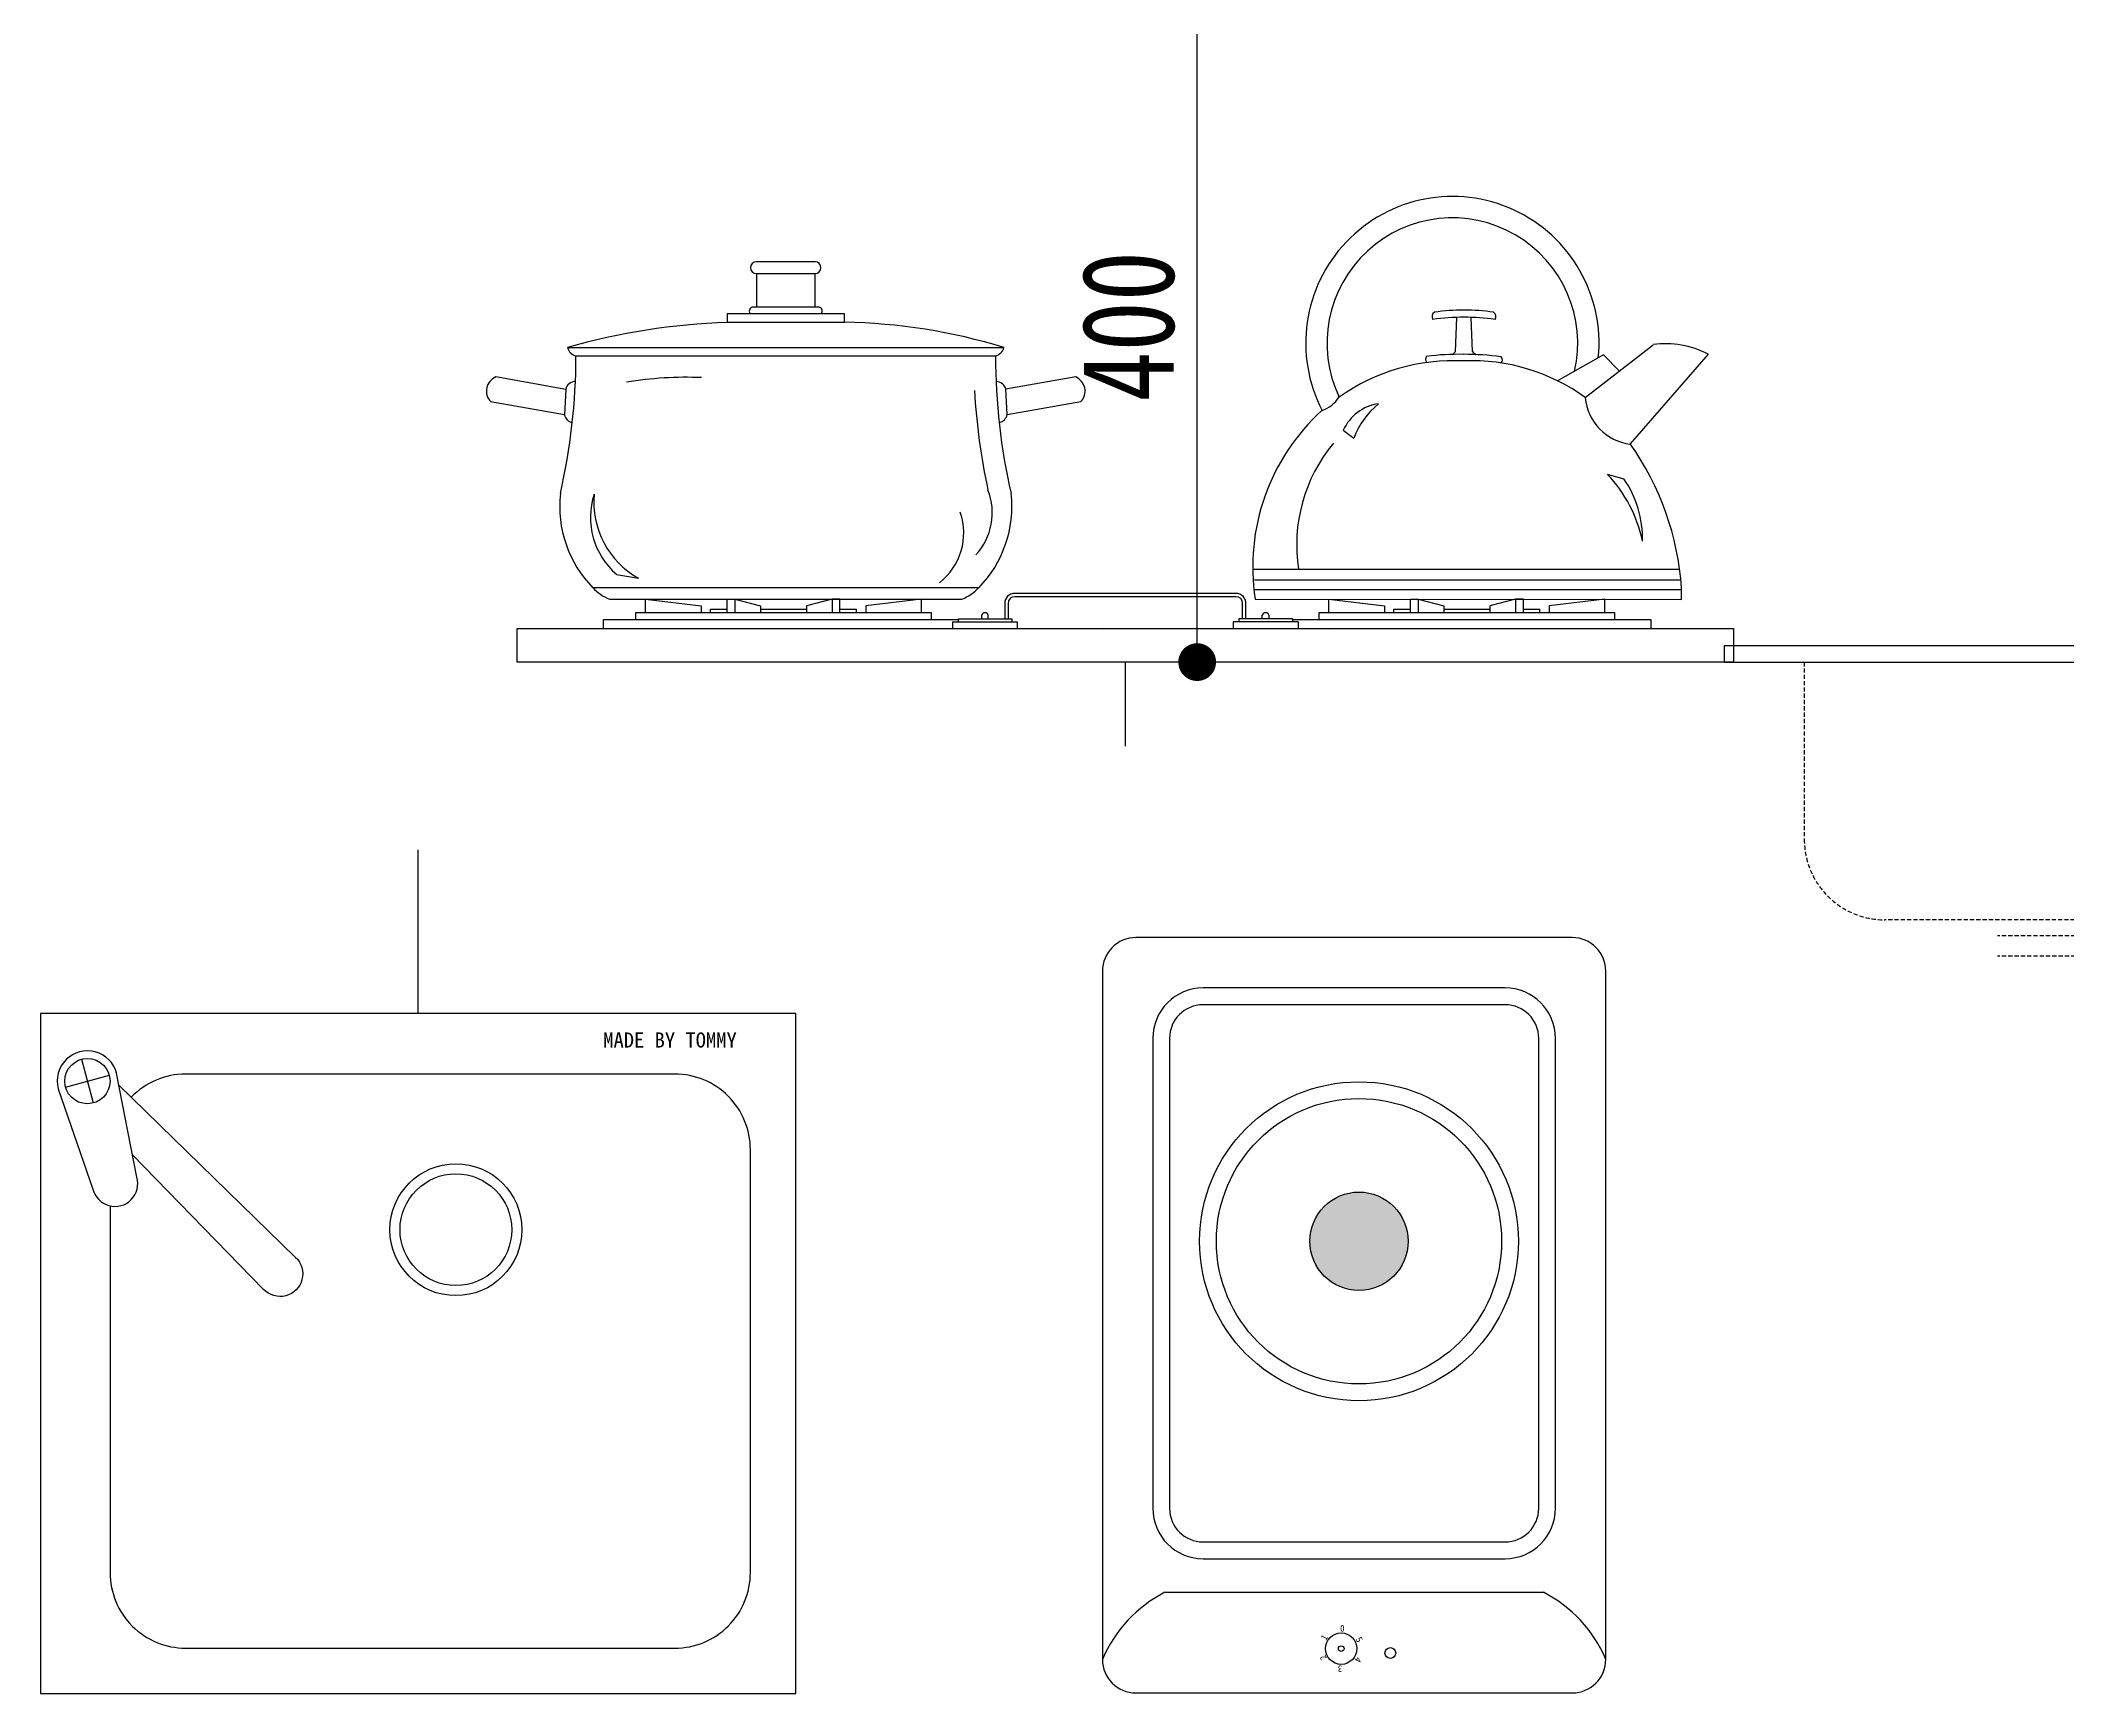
# Model space of a CAD drawing. Header units: millimetres. Extents: x 351279 to 387190, y -1289537 to -1277077.
# Drawn here: x 362128 to 363336, y -1279578 to -1278593 of the extents above; entities that cross this region are included whole.
import ezdxf

# ---------------------------------------------------------------- set-up
doc = ezdxf.new("R2010")
doc.units = ezdxf.units.MM
doc.header["$LTSCALE"] = 20
doc.linetypes.add('HIDDEN2', pattern=[0.1875, 0.125, -0.0625])
doc.layers.get('Defpoints').update_dxf_attribs({"color": 250})
doc.styles.get("Standard").update_dxf_attribs({"font": 'SimSun.ttf', "height": 85})
doc.styles.add('标注', font='SimSun.ttf', dxfattribs={"width": 0.8, "height": 55})
doc.styles.add('黑字', font='simfang.ttf', dxfattribs={"height": 90})
doc.dimstyles.new('偏移250', dxfattribs={"dimscale": 0.3, "dimtxt": 280, "dimasz": 75, "dimexe": 70, "dimexo": 250, "dimgap": 45, "dimtad": 1, "dimdec": 0, "dimdsep": 46, "dimtxsty": '标注', "dimblk": 'DOT', "dimcen": 2.5, "dimdle": 100, "dimclrd": 8, "dimclre": 8, "dimclrt": 8, "dimadec": 0, "dimazin": 0, "dimtfac": 1, "dimtdec": 0, "dimtmove": 2, "dimatfit": 3, "dimfxl": 1, "dimtolj": 1, "dimtzin": 0, "dimarcsym": 0})

# ---------------------------------------------------------------- blocks, each defined once
blk = doc.blocks.new('fhgfdjhf')
at = {"color": 8}
for p, q in [((38593.6, 24531.4), (38558.6, 24531.4)), ((38558.6, 24524.4), (38593.6, 24524.4)), ((38558.6, 24524.4), (38558.6, 24504.4)), ((38593.6, 24504.4), (38593.6, 24524.4)), ((38611.1, 24500.4), (38541.1, 24500.4)), ((38541.1, 24500.4), (38541.1, 24495.4)), ((38596.1, 24504.4), (38556.1, 24504.4)), ((38611.1, 24495.4), (38611.1, 24500.4)), ((38975.2, 24478), (38976, 24498.3)), ((38985.3, 24478), (38984.5, 24498.3)), ((38541.1, 24495.4), (38611.1, 24495.4)), ((38446.1, 24480.4), (38706.1, 24480.4)), ((38451.1, 24475.4), (38701.1, 24475.4)), ((39063.4, 24476), (39036, 24460.5)), ((39052.6, 24450.5), (39093.1, 24482)), ((39072.9, 24466.2), (39063.4, 24476)), ((39125.8, 24476.3), (39079.4, 24422.9)), ((38445, 24455.4), (38403.3, 24462.8)), ((38748.9, 24462.8), (38707.3, 24455.5)), ((38445, 24455.4), (38444.2, 24440.4)), ((38708, 24440.4), (38707.3, 24455.5)), ((38400.2, 24448.1), (38444.2, 24440.4)), ((38708, 24440.4), (38752, 24448.1)), ((38908.4, 24431.1), (38914.7, 24426.4)), ((39075.7, 24402), (39065.8, 24404.7)), ((38475.3, 24345.1), (38488.3, 24342.9)), ((39108.8, 24348.2), (38854.5, 24348.2)), ((39109.6, 24341.7), (38855.5, 24341.7)), ((38461.1, 24337.3), (38691.1, 24337.3)), ((38471.1, 24330.4), (38681.1, 24330.4)), ((38492.5, 24330.4), (38525.7, 24326.4)), ((38492.5, 24322.4), (38492.5, 24330.4)), ((38541.1, 24330.4), (38545.7, 24330.4)), ((38541.1, 24322.4), (38541.1, 24330.4)), ((38545.7, 24330.4), (38561.1, 24326.4)), ((38545.7, 24330.4), (38545.7, 24322.4)), ((38603.8, 24330.4), (38588.4, 24326.4)), ((38608.4, 24330.4), (38603.8, 24330.4)), ((38603.8, 24330.4), (38603.8, 24322.4)), ((38608.4, 24322.4), (38608.4, 24330.4)), ((38657, 24330.4), (38623.8, 24326.4)), ((38657, 24322.4), (38657, 24330.4)), ((38844.4, 24333.9), (38712.6, 24333.9)), ((38844.4, 24331.9), (38712.6, 24331.9)), ((39110, 24336), (38855.3, 24336)), ((38855.9, 24330.5), (39110, 24330.3)), ((38899.8, 24330.4), (38933, 24326.4)), ((38899.8, 24322.4), (38899.8, 24330.4)), ((38948.4, 24330.4), (38953, 24330.4)), ((38948.4, 24322.4), (38948.4, 24330.4)), ((38953, 24330.4), (38968.4, 24326.4)), ((38953, 24330.4), (38953, 24322.4)), ((39011.1, 24330.4), (38995.7, 24326.4)), ((39015.7, 24330.4), (39011.1, 24330.4)), ((39011.1, 24330.4), (39011.1, 24322.4)), ((39015.7, 24322.4), (39015.7, 24330.4)), ((39064.3, 24330.4), (39031.1, 24326.4)), ((39064.3, 24322.4), (39064.3, 24330.4)), ((39110, 24330.3), (39110, 24336.9)), ((38467.4, 24318.4), (38678.8, 24318.4)), ((38467.4, 24312.9), (38467.4, 24318.4)), ((38486.8, 24322.4), (38662.8, 24322.4)), ((38486.8, 24318.4), (38486.8, 24322.4)), ((38525.7, 24326.4), (38525.7, 24322.4)), ((38531.3, 24324.4), (38541.1, 24324.4)), ((38531.3, 24322.4), (38531.3, 24324.4)), ((38561.1, 24326.4), (38561.1, 24322.4)), ((38561.1, 24324.4), (38588.4, 24324.4)), ((38588.4, 24326.4), (38588.4, 24322.4)), ((38608.4, 24324.4), (38618.2, 24324.4)), ((38618.2, 24322.4), (38618.2, 24324.4)), ((38623.8, 24326.4), (38623.8, 24322.4)), ((38662.8, 24322.4), (38662.8, 24318.4)), ((38675.5, 24317), (38675.5, 24312.9)), ((38675.5, 24317), (38714.1, 24317)), ((38678.8, 24318.7), (38678.8, 24317)), ((38678.8, 24318.7), (38710.8, 24318.7)), ((38692.8, 24320.8), (38692.8, 24318.7)), ((38696.8, 24318.7), (38696.8, 24320.8)), ((38706.6, 24327.9), (38706.6, 24318.7)), ((38708.6, 24327.9), (38708.6, 24318.7)), ((38710.8, 24318.7), (38710.8, 24317)), ((38714.1, 24317), (38714.1, 24312.9)), ((38842.8, 24317), (38842.8, 24312.9)), ((38881.5, 24317), (38842.8, 24317)), ((38846.1, 24318.7), (38846.1, 24317)), ((38878.1, 24318.7), (38846.1, 24318.7)), ((38848.4, 24318.7), (38848.4, 24327.9)), ((38850.4, 24318.7), (38850.4, 24327.9)), ((38860.1, 24318.7), (38860.1, 24320.8)), ((38864.1, 24320.8), (38864.1, 24318.7)), ((38878.1, 24318.7), (38878.1, 24317)), ((38878.1, 24318.4), (39091.6, 24318.4)), ((38881.5, 24317), (38881.5, 24312.9)), ((38894.1, 24322.4), (39070.1, 24322.4)), ((38894.1, 24318.4), (38894.1, 24322.4)), ((38933, 24326.4), (38933, 24322.4)), ((38938.6, 24322.4), (38938.6, 24324.4)), ((38938.6, 24324.4), (38948.4, 24324.4)), ((38968.4, 24326.4), (38968.4, 24322.4)), ((38968.4, 24324.4), (38995.7, 24324.4)), ((38995.7, 24326.4), (38995.7, 24322.4)), ((39015.7, 24324.4), (39025.6, 24324.4)), ((39025.6, 24322.4), (39025.6, 24324.4)), ((39031.1, 24326.4), (39031.1, 24322.4)), ((39070.1, 24322.4), (39070.1, 24318.4)), ((39091.6, 24318.4), (39091.6, 24312.9)), ((38416, 24312.9), (39141, 24312.9)), ((38416, 24292.9), (38416, 24312.9)), ((38496.1, 24312.5), (38496.4, 24312.9)), ((38630.8, 24312.5), (38631.1, 24312.9)), ((38765.5, 24312.5), (38765.8, 24312.9)), ((38900.2, 24312.5), (38900.5, 24312.9)), ((39034.9, 24312.5), (39035.2, 24312.9)), ((39141, 24312.9), (39141, 24292.9)), ((39141, 24292.9), (38416, 24292.9))]:
    blk.add_line(p, q, dxfattribs=at)
for centre, radius, start, end in [((38973.4, 24482.9), 87.4, 354.3278, 207.3034), ((38973.4, 24482.9), 74.7, 347.1322, 205.4012), ((38558.6, 24527.9), 3.5, 90.4045, 269.5955), ((38593.6, 24527.9), 3.5, 270.4045, 89.5955), ((38556.7, 24502.1), 2.33, 105.0001, 228.9057), ((38595.5, 24502.1), 2.33, 311.0943, 74.9999), ((38964.5, 24498.7), 3.25, 122.5409, 210.2474), ((38980.3, 24367.5), 130.9, 81.8218, 98.1782), ((38980.3, 24371.7), 130.9, 82.2899, 97.7101), ((38996.1, 24498.7), 3.25, 329.7526, 57.4591), ((38555.3, 24097), 398.6, 92.0431, 105.9022), ((38606, 24154.7), 340.7, 72.913, 89.1418), ((38078.2, 24476.1), 372.9, 347.1737, 359.884), ((38452.6, 24481.8), 6.63, 192.7861, 257.2139), ((38699.6, 24481.8), 6.63, 282.7861, 347.2139), ((39074, 24476.1), 372.9, 180.116, 192.8263), ((38959.9, 24473.3), 2.6, 135.6238, 224.3762), ((38977, 24327.8), 148.5, 88.7569, 97.352), ((38965, 24487.5), 14, 306.409, 317.041), ((38980.4, 24318.7), 157.6, 81.9341, 90.0408), ((38995.6, 24487.5), 14, 222.959, 234.6121), ((39000.6, 24472.9), 2.6, 315.6238, 44.3762), ((39100.7, 24429), 53.6, 62.1163, 98.1877), ((38406.8, 24454.4), 9.09, 112.6059, 223.9604), ((38517.1, 24237.3), 225.3, 87.7383, 99.1519), ((38745.4, 24454.4), 9.09, 316.0396, 67.3941), ((38974.2, 24354.1), 118.4, 87.047, 125.2072), ((38984.8, 24357), 115.5, 54.0465, 92.2562), ((38450.7, 24454.3), 5.79, 89.3182, 169.2444), ((39070.1, 24476.1), 382.1, 183.2119, 192.2003), ((38701.5, 24454.1), 5.96, 13.1325, 90.0719), ((38889.3, 24461.4), 19.6, 289.0706, 327.616), ((39083, 24453.1), 30.5, 185.0659, 263.241), ((38450.1, 24441.7), 6.13, 192.7152, 258.3878), ((38702.1, 24441.7), 6.13, 281.6122, 347.2848), ((38980.6, 24349.5), 126.2, 132.2836, 188.6682), ((38933.4, 24419.7), 27.5, 98.6367, 155.4116), ((38959.6, 24409.8), 47.8, 129.3388, 159.7585), ((38975.2, 24362.8), 94.6, 140.254, 188.8669), ((38941.8, 24325.5), 168.6, 3.8829, 35.3058), ((39006.8, 24348.4), 81.6, 11.7692, 43.6525), ((39025, 24366.8), 61.7, 358.3682, 34.8274), ((38510.7, 24385.7), 69.3, 173.7024, 224.3316), ((38504.8, 24379.2), 45.1, 162.1697, 229.2301), ((38514, 24388.5), 52.3, 175.046, 240.5533), ((38662.4, 24381.9), 36.8, 317.1977, 21.5355), ((38641.6, 24385.7), 69.3, 315.6684, 6.2976), ((38644.8, 24369.8), 37.4, 307.7462, 19.3745), ((38481.7, 24356.3), 28, 222.5424, 247.6713), ((38670.5, 24356.3), 28, 292.3287, 317.4576), ((38712.6, 24327.9), 6, 90, 180), ((38712.6, 24327.9), 4, 90, 180), ((38844.4, 24327.9), 6, 0, 90), ((38844.4, 24327.9), 4, 0, 90), ((38694.8, 24320.3), 2.07, 15.0219, 164.9781), ((38862.1, 24320.3), 2.07, 15.0219, 164.9781)]:
    blk.add_arc(centre, radius, start, end, dxfattribs=at)
blk = doc.blocks.new('dswreerw')
blk.add_hatch(color=8).paths.add_polyline_path([(50980.4, 23947.9, 1), (51039, 23947.9, 1)])
at = {"color": 8}
for p, q in [((51136.8, 24128.8), (50876.8, 24128.8)), ((50856.8, 24108.8), (50856.8, 23698.8)), ((51156.8, 23698.8), (51156.8, 24108.8)), ((51096.8, 24098.8), (50916.8, 24098.8)), ((51096.8, 24088.8), (50916.8, 24088.8)), ((50886.8, 24068.8), (50886.8, 23788.8)), ((50896.8, 24068.8), (50896.8, 23788.8)), ((51116.8, 23788.8), (51116.8, 24068.8)), ((51126.8, 23788.8), (51126.8, 24068.8)), ((50916.8, 23768.8), (51096.8, 23768.8)), ((50916.8, 23758.8), (51096.8, 23758.8)), ((50894.1, 23738.8), (51119.6, 23738.8)), ((50876.8, 23678.8), (51136.8, 23678.8))]:
    blk.add_line(p, q, dxfattribs=at)
for centre, radius in [((51009.7, 23947.9), 95), ((51009.7, 23947.9), 85), ((51009.7, 23947.9), 29.3), ((50999.1, 23705.2), 9.35), ((50999.1, 23705.2), 1.69), ((51028.4, 23702.6), 3.2)]:
    blk.add_circle(centre, radius, dxfattribs=at)
for centre, radius, start, end in [((50876.8, 24108.8), 20, 90, 180), ((51136.8, 24108.8), 20, 0, 90), ((50916.8, 24068.8), 30, 90, 180), ((50916.8, 24068.8), 20, 90, 180), ((51096.8, 24068.8), 30, 0, 90), ((51096.8, 24068.8), 20, 0, 90), ((50916.8, 23788.8), 30, 180, 270), ((50916.8, 23788.8), 20, 180, 270), ((51096.8, 23788.8), 20, 270, 0), ((51096.8, 23788.8), 30, 270, 0), ((50931.1, 23667), 80.8, 117.2632, 156.8131), ((51082.6, 23667), 80.8, 23.1869, 62.7368), ((50876.8, 23698.8), 20, 180, 270), ((51136.8, 23698.8), 20, 270, 0)]:
    blk.add_arc(centre, radius, start, end, dxfattribs=at)
at = {"color": 8, "char_height": 3.97, "width": 10.247, "attachment_point": 1}
for s, insert, rotation in [('1', (50986.6, 23711.7), 60), ('2', (50987.3, 23697.7), 120), ('5', (51010.9, 23712.8), 300), ('3', (50999.7, 23691.2), 180), ('4', (51011.5, 23698.8), 240)]:
    blk.add_mtext(s, dxfattribs=dict(at, insert=insert, rotation=rotation))
at = {"color": 8, "insert": (50998.4, 23719.3), "char_height": 3.97, "width": 10.247, "attachment_point": 1}
blk.add_mtext('0', dxfattribs=at)
blk = doc.blocks.new('dsgfeh')
at = {"color": 8}
for p, q in [((48528.2, 24425.6), (48534.8, 24428.4)), ((48543.8, 24437), (48529.1, 24437)), ((48534.8, 24428.4), (48547.2, 24428.4)), ((48547.2, 24428.4), (48547.2, 24433.6)), ((48414.4, 24398.1), (48455.6, 24412.9)), ((48369.4, 24380.3), (48408.7, 24380.3)), ((48408.7, 24380.3), (48408.7, 24373.1)), ((48363.3, 24313.8), (48369.4, 24366.6)), ((48405, 24370.8), (48369.4, 24370.8)), ((48369.4, 24366.6), (48408.6, 24366.6)), ((48373.9, 24366.6), (48373.9, 24370.8)), ((48405, 24370.8), (48406.8, 24370.8)), ((48405, 24366.6), (48405, 24370.8)), ((48408.6, 24366.6), (48410.1, 24359.9)), ((48354.5, 24307.4), (48424.4, 24307.4)), ((48360.7, 24313.8), (48418.2, 24313.8)), ((48418.2, 24307.4), (48360.7, 24307.4)), ((48349.7, 24302.6), (48429.2, 24302.6))]:
    blk.add_line(p, q, dxfattribs=at)
at = {"color": 8, "linetype": 'HIDDEN2'}
for p, q in [((48053.4, 24292.9), (48053.4, 24187.4)), ((48341.4, 24292.9), (48341.4, 24187.4)), ((48437.4, 24292.9), (48437.4, 24187.4)), ((48725.4, 24292.9), (48725.4, 24187.4)), ((48293.4, 24139.4), (48101.4, 24139.4)), ((48677.4, 24139.4), (48485.4, 24139.4)), ((48226.2, 24129.8), (48168.6, 24129.8)), ((48552.6, 24129.8), (48610.2, 24129.8)), ((48226.2, 24117.8), (48168.6, 24117.8)), ((48552.6, 24117.8), (48610.2, 24117.8))]:
    blk.add_line(p, q, dxfattribs=at)
at = {"color": 8}
blk.add_lwpolyline([(48005.6, 24292.9), (48773.2, 24292.9), (48773.2, 24302.6), (48005.6, 24302.6)], close=True, dxfattribs=at)
for centre, radius, start, end in [((48743.6, 24096.9), 393, 123.2482, 146.5063), ((48919.2, 23785), 760.8, 121.4291, 131.1966), ((48530.9, 24423.6), 13.5, 97.6477, 128.6961), ((48540.9, 24439.6), 12.3, 245.3243, 294.6757), ((48543.8, 24433.6), 3.36, 0, 90), ((48225.5, 25293.7), 905.6, 280.7477, 284.6202), ((48454.7, 24415.1), 2.4, 292.8731, 104.6202), ((48402.8, 24370.1), 34.9, 103.9622, 163.11), ((48446.7, 24382.1), 38, 164.4549, 182.7722), ((48417.2, 24391.5), 7.2, 112.8731, 173.6135), ((48392.6, 24375.5), 23.7, 168.4858, 191.5142), ((48406.4, 24373.1), 2.4, 283.8995, 358.8146), ((48414.8, 24360.9), 4.8, 192.3103, 313.0582), ((48354.5, 24302.6), 4.8, 90, 180), ((48360.7, 24310.6), 3.18, 89.7867, 270.2133), ((48418.2, 24310.6), 3.18, 269.7867, 90.2133), ((48424.4, 24302.6), 4.8, 0, 90)]:
    blk.add_arc(centre, radius, start, end, dxfattribs=at)
at = {"color": 8, "linetype": 'HIDDEN2'}
for centre, start, end in [((48101.4, 24187.4), 180, 270), ((48293.4, 24187.4), 270, 0), ((48485.4, 24187.4), 180, 270), ((48677.4, 24187.4), 270, 0)]:
    blk.add_arc(centre, 48, start, end, dxfattribs=at)
blk = doc.blocks.new('rewyru')
at = {"color": 8}
for p, q in [((54936.8, 23997), (54962.9, 24004)), ((54946.3, 24013.6), (54953.3, 23987.5))]:
    blk.add_line(p, q, dxfattribs=at)
blk.add_lwpolyline([(55371.9, 24040.7), (54921.9, 24040.7), (54921.9, 23635.7), (55371.9, 23635.7)], close=True, dxfattribs=at)
blk.add_lwpolyline([(54932.4, 23995.9), (54953.1, 23936.2, 1.025827), (54979.2, 23943.2), (54967.2, 24005.2, 1)], format="xyb", close=True, dxfattribs=at)
for points in [[(54963.3, 23926.2), (54963.3, 23707.7, 0.414214), (55008.3, 23662.7), (55299.9, 23662.7, 0.414214), (55344.9, 23707.7), (55344.9, 23959.7, 0.414214), (55299.9, 24004.7), (55008.3, 24004.7, 0.203683), (54975.9, 23990.9)], [(54968.6, 23998.1), (55073.9, 23895.5, -1.025827), (55054.8, 23876.4), (54976.5, 23956.8)]]:
    blk.add_lwpolyline(points, format="xyb", dxfattribs=at)
for centre, radius in [((54949.8, 24000.5), 13.5), ((55169.4, 23912), 39.3), ((55169.4, 23912), 33.3)]:
    blk.add_circle(centre, radius, dxfattribs=at)
at = {"color": 8, "insert": (55257.2, 24029.5), "char_height": 9, "attachment_point": 1, "style": '黑字'}
blk.add_mtext('MADE BY TOMMY', dxfattribs=at)
blk = doc.blocks.new('_Dot')
at = {"color": 0, "linetype": 'ByBlock', "lineweight": -2}
blk.add_line((-0.5, 0), (-1, 0), dxfattribs=at)
at = {"color": 0, "linetype": 'ByBlock', "const_width": 0.5}
blk.add_lwpolyline([(-0.25, 0, 1), (0.25, 0, 1)], format="xyb", close=True, dxfattribs=at)
blk = doc.blocks.new('*D146')
at = {"color": 8, "lineweight": -2, "transparency": 16777216}
for p, q in [((362875.6, -1278563.3), (362838.1, -1278563.3)), ((362817.1, -1278940.8), (362817.1, -1278585.8)), ((362875.6, -1278963.3), (362838.1, -1278963.3))]:
    blk.add_line(p, q, dxfattribs=at)
at = {"layer": 'Defpoints', "color": 0, "transparency": 16777216}
for p in [(362800.6, -1278563.3), (362817.1, -1278563.3), (362800.6, -1278963.3)]:
    blk.add_point(p, dxfattribs=at)
at = {"color": 8, "lineweight": -2, "transparency": 16777216, "xscale": 22.5, "yscale": 22.5, "zscale": 22.5}
for p, rotation in [((362817.1, -1278563.3), 90), ((362817.1, -1278963.3), 270)]:
    blk.add_blockref('_Dot', p, dxfattribs=dict(at, rotation=rotation))
at = {"color": 8, "transparency": 16777216, "insert": (362776.1, -1278763.3), "char_height": 55, "attachment_point": 5, "rotation": 90, "style": '标注'}
blk.add_mtext('\\A1;400', dxfattribs=at)

msp = doc.modelspace()

# ---------------------------------------------------------------- linework, layer by layer
at = {"color": 1}
for p, q in [((362774.27, -1278963.319), (362774.27, -1279013.319)), ((362352.789, -1279172.731), (362352.789, -1279075.231))]:
    msp.add_line(p, q, dxfattribs=at)

# ---------------------------------------------------------------- block references
at = {"color": 5}
for name, p in [('fhgfdjhf', (323995.794, -1303256.237)), ('dsgfeh', (315125.508, -1303256.237)), ('dswreerw', (311903.828, -1303256.237)), ('rewyru', (307205.934, -1303213.442))]:
    msp.add_blockref(name, p, dxfattribs=at)

# ---------------------------------------------------------------- dimensions: what is measured, and where the dimension line sits
dim = msp.add_linear_dim(base=(362817.121, -1278563.319), p1=(362800.585, -1278963.319), p2=(362800.585, -1278563.319), angle=90, dimstyle='偏移250', dxfattribs=at)
dim.commit()
dim.dimension.update_dxf_attribs({"geometry": '*D146', "text_midpoint": (362776.121, -1278763.319)})

doc.saveas('drawing.dxf')
